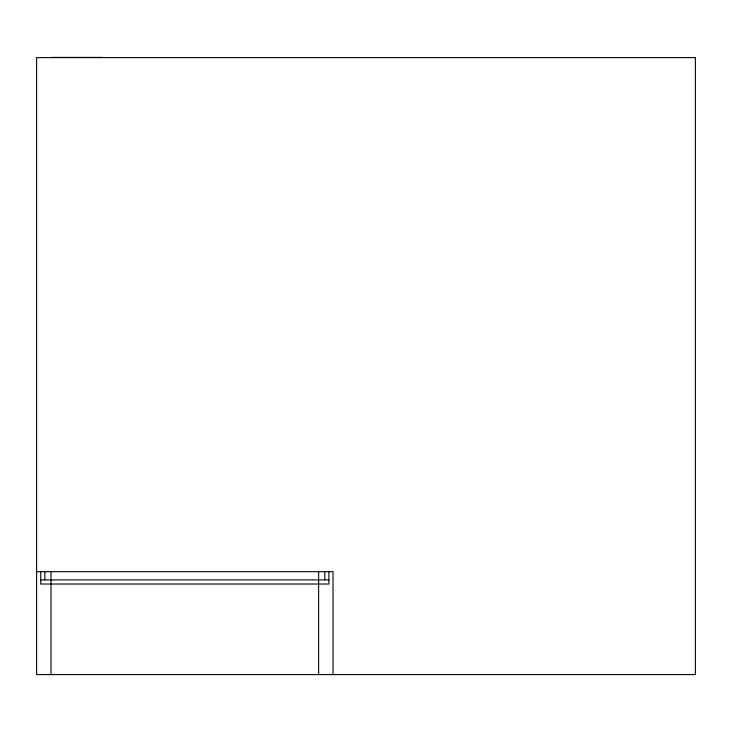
<?xml version="1.0" encoding="UTF-8"?>
<svg xmlns="http://www.w3.org/2000/svg" width="732" height="732" viewBox="0 0 732 732"><rect width="100%" height="100%" fill="white"/><g stroke="black" fill="none" stroke-linecap="round" stroke-linejoin="round"><path stroke-width="1.1" d="M51.414 57.407L101.84 57.407M36.6 571.665L333.023 571.665L333.023 674.593M40.718 579.9L328.906 579.9M328.906 571.665L328.906 584.017L40.718 584.017L40.718 571.665M324.788 571.665L324.788 579.9M318.612 571.665L318.612 674.593M51.011 571.665L51.011 674.593M44.835 571.665L44.835 579.9M695.4 57.618L36.6 57.618L36.6 674.593L695.4 674.593L695.4 57.618"/></g></svg>
